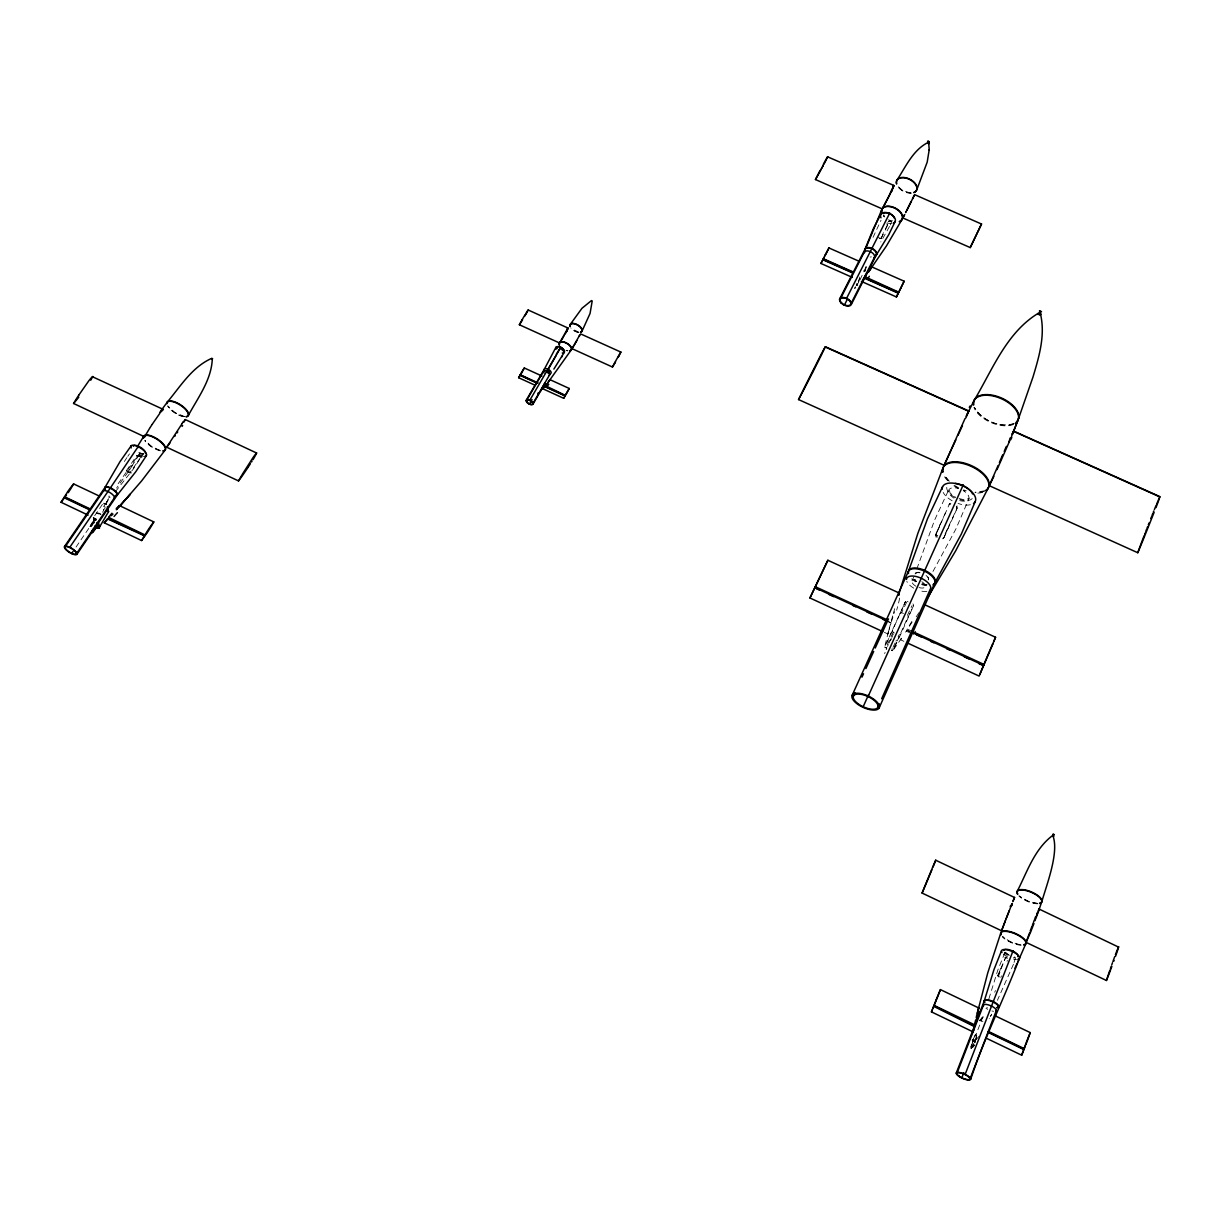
<?xml version="1.0" encoding="UTF-8"?>
<svg xmlns="http://www.w3.org/2000/svg" width="1221" height="1221" viewBox="0 0 1221 1221"><rect width="100%" height="100%" fill="white"/><g stroke="black" fill="none" stroke-linecap="round" stroke-linejoin="round"><path stroke-width="0.75" stroke-dasharray="5 3.75" d="M971.595 1048.488C971.962 1049.007 970.039 1048.183 971.809 1044.123L971.29 1045.802M940.521 523.504L935.698 535.363L949.556 503.708L951.251 503.144A17.277 2.091 24.3 0 0 952.288 503.632M1007.279 957.936A11.584 1.099 26 0 1 1005.768 957.203L997.832 975.381L999.694 977.441M887.453 225.58L883.775 233.104M974.343 1045.115L971.138 1048.549L971.168 1046.26M887.438 225.702L887.591 224.496M887.102 225.015L887.24 223.992A7.723 1.709 24.7 0 1 886.767 223.809M997.832 975.396L998.213 976.296M957.035 507.722L956.287 506.73L956.989 508.348L943.238 537.912M971.229 1047.862L971.26 1047.679A12.302 11.187 52.7 0 1 971.458 1046.779C971.733 1043.512 975.854 1035.912 974.205 1042.352M956.318 506.791L956.928 508.485L957.05 505.784M1007.34 958.271L1005.722 957.722L1004.883 959.202A157.952 18.651 -66.4 0 0 1002.227 965.994L998.396 976.663M140.094 456.593L138.263 456.272L128.434 471.199L131.425 473.336L126.725 471.275L128.724 472.069M884.386 632.341L887.85 633.943L893.299 613.43M888.323 631.959L884.645 646.977L886.69 648.855M885.515 645.085L905.433 601.663L892.444 630.479L893.131 632.28A14.606 6.578 24.5 0 0 894.367 632.982M974.984 1042.413C975.03 1040.002 971.916 1041.864 975.35 1041.91M888.262 632.478L891.132 622.771L886.354 620.558M988.888 998.809L997.755 970.283L1005.081 952.151M90.675 525.061L90.018 526.602L94.444 518.91L93.468 520.985M974.419 1042.337L975.167 1039.956M945.329 513.064L935.393 534.935L937.53 537.103M997.969 975.61L998.61 973.625M894.566 611.675L894.062 613.324M891.437 621.779L893.696 614.468M971.611 1044.749L971.046 1046.702L971.809 1044.123M1014.056 962.453L1015.735 957.218M858.256 281.853L859.828 277.075M858.226 283.18L860.439 276.526M860.072 279.762L866.284 266.3M864.834 271.337L866.208 265.735M864.773 271.657L866.528 266.392M920.024 572.695A7.204 3.404 24.3 0 0 915.185 573.809L916.299 570.528M916.834 568.91L934.569 520.161L949.068 489.072L950.167 493.177L955.616 497.283M975.93 1039.422L976.785 1036.934M975.426 1039.193L976.769 1035.362L973.641 1038.857L972.252 1042.765M972.298 1042.673L973.641 1038.857M935.469 534.706L936.125 536.446L936.782 535.256A16.712 1.77 24.4 0 0 937.835 535.744M893.726 648.824L908.042 616.636M936.11 533.531L936.782 535.256M994.749 992.276L995.405 990.521M1000.838 977.456L1001.449 975.854M884.645 653.571L885.103 652.38M1000.518 968.467L998.381 976.022M982.844 1016.895L976.327 1033.744L974.16 1036.171M1007.05 961.324L1007.401 960.423M1013.491 964.193L997.389 1000.35M890.674 640.445L891.254 639.01M886.187 649.664L886.828 648.092M891.895 637.438L892.612 635.729M126.45 470.573L132.189 462.255A146.444 50.519 -63.5 0 0 135.943 456.639C137.881 452.487 147.497 461.294 137.515 455.464M887.53 646.397L888.308 644.551M907.92 617.368L913.674 605.448L900.732 634.31L898.992 634.981L895.955 641.147M975.381 1040.964L974.602 1042.81M873.046 237.362L881.028 220.223M105.983 504.456L106.868 502.38M106.99 502.075L107.845 500.106L105.937 503.647M890.277 224.954L892.337 220.116M973.778 1043.36L972.099 1046.977A12.256 11.203 52.2 0 1 971.58 1047.847L971.519 1047.954M948.641 526.907L943.451 538.476L941.757 539.01L944.169 537.271L957.585 507.341M919.001 587.545A7.219 3.388 24.4 0 0 925.152 586.797L926.205 584.477M912.026 580.784L913.659 577.182M895.176 645.604L896.428 642.856M973.641 1045.008L972.679 1046.977M904.013 604.67L905.433 601.663M892.459 630.448L885.378 645.802M899.801 613.553L901.571 612.774L907.081 601.297L906.18 601.098M893.131 632.28L886.507 646.23A3.007 1.16 -18.3 0 1 885.637 646.062M889.025 643.024L893.39 633.867M907.34 615.415L912.056 605.585M892.978 647.328L895.207 642.689M900.732 634.325L893.329 649.389M887.545 224.695L887.163 225.458A132.112 9.371 -66.1 0 1 884.767 230.22L883.561 232.601M140.415 457.493L139.804 458.455A146.489 50.244 -63.5 0 1 136.05 464.072M106.227 503.067L109.524 496.55M883.21 234.218L881.089 238.416L883.165 233.379M882.92 234.783L880.89 238.416M889.483 226.48L880.784 241.987M949.556 503.708L948.961 504.838L950.61 504.212M857.096 283.852L856.226 285.424M857.218 284.371L856.623 285.455L857.722 283.47M136.538 455.738L138.66 456.105M932.966 571.474L955.86 529.059L969.199 498.183L965.216 499.984L956.974 498.061M990.582 1016.177L991.711 1014.163L990.49 1016.33M91.361 524.42L93.345 521.184M989.346 1018.314L989.254 1018.467M855.356 286.95L854.685 288.049M855.524 287.347L855.097 288.034M944.138 537.316L943.299 537.912M139.606 455.036L140.033 452.93L143.757 453.876M855.784 286.935L854.715 288.614M909.187 625.778L912.698 620.024M92.399 522.115L90.949 525.167A11.722 10.058 -12.8 0 0 90.583 525.961M906.531 630.112L910.027 631.501M903.876 641.33L900.457 639.758L903.219 635.729M93.864 520.375C94.139 518.574 96.81 519.047 95.238 520.497M132.28 465.552L128.632 471.474M912.133 622.084L909.447 626.251M124.374 461.477L126.908 457.57M906.455 630.86L907.035 629.96M906.211 631.226L905.6 632.142M906.241 631.165L911.064 633.317M136.676 457.356L140.079 452.96L137.897 451.724M136.172 458.119L116.667 485.805M136.05 464.072L129.899 472.603L131.166 473.183M94.673 515.705L103.052 503.434L103.846 506.684M76.053 547.023L95.269 518.864M105.403 503.998L109.783 497.573M901.541 638.201L892.826 650.762L891.254 651.22M901.403 638.415L901.464 638.308A37.958 3.526 -55.8 0 1 900.625 639.621M127.762 456.349L129.472 453.891M128.159 471.947L116.575 488.079M95.772 520.757L96.398 519.902M94.673 522.283L93.742 523.534M92.964 524.557L91.163 526.648M115.476 491.559L133.471 468.818L143.193 453.815M979.563 1020.588L980.387 1019.642M981.257 1018.65L982.111 1017.673M979.395 1020.832L982.997 1016.681M979.868 1020.39L983.699 1016.62A7.769 2.518 23.7 0 0 984.447 1017.032M973.61 1038.186L976.327 1034.324M975.823 1039.91L978.967 1036.415M970.832 1048.061L973.976 1044.596M972.786 1047.328L974.877 1045.023M90.812 526.159L90.873 526.098A11.737 10.027 -13 0 0 91.499 525.427L94.673 521.291L93.574 517.75M1005.783 957.249L1004.883 957.523L1006.226 957.737M1005.265 957.157L1005.326 958.119M1014.178 423.336C1000.075 428.434 982.844 420.711 975.106 408.333M984.584 490.827L974.938 492.277M1037.652 903.372L1028.54 901.388L1020.359 896.733M889.071 221.001L890.903 221.047M910.362 192.903L902.807 190.644L898.183 186.63M184.417 416.514L174.847 412.515L168.33 406.425M975.106 1041.94L974.022 1041.65M927.243 584.828L921.412 583.638M578.968 332.31L571.489 328.434M129.548 472.588L129.167 472.237M972.267 1040.078L973.641 1040.628M1019.81 944.703L1010.301 941.742L1002.639 936.553M972.801 1039.376L975.289 1040.49M103.8 503.189L103.953 503.25A7.234 2.473 32.2 0 0 106.746 504.578M901.571 612.774L901.632 612.789A10.317 4.686 24.5 0 1 903.509 613.446M566.071 350.244L567.231 350.58M159.692 450.29L151.709 446.535L144.948 440.338M912.85 603.937L913.629 604.548M972.206 1039.575L975.213 1041.04M886.797 647.664L884.676 647.054L886.721 648.214M126.526 470.436L128.434 471.199M130.388 472.252L131.227 472.588M891.361 650.32L892.826 650.762L891.422 649.831M877.792 237.53L881.058 238.446L879.379 238.248M856.242 284.646L857.554 285.409M907.188 629.044L911.98 631.257M885.927 620.711L890.689 622.908M906.791 630.326L910.164 631.806M140.064 456.654L141.926 457.509M98.611 512.957L100.885 514.026M97.359 512.942L100.931 514.606M96.184 512.927L98.458 514.01M93.162 517.536L96.535 519.139M999.617 976.953L998.625 976.449M103.953 503.25L105.525 509.508M973.534 1040.536L974.541 1041.147L972.282 1039.926M1009.309 955.265L1004.944 951.815M93.849 518.116L93.88 518.131A7.265 2.427 32.1 0 0 96.2 519.261M914.407 580.036L916.589 581.425A14.454 6.807 24.3 0 1 912.209 578.403M972.252 1040.658L973.137 1041.238L972.206 1040.597M949.312 481.272L944.398 475.122M883.439 215.384L884.782 216.911M857.722 284.89L857.737 284.92A1.999 1.129 26.6 0 0 856.257 283.867M997.908 976.022L998.747 976.998M93.635 517.231L94.582 521.749M871.397 256.868A3.19 1.847 26.6 0 1 870.085 256.975M891.376 223.565A8.028 4.762 26.6 0 1 887.102 222.817M883.714 215.674A4.884 2.9 26.6 0 1 884.279 215.186M891.361 221.459A6.288 3.739 26.6 0 1 888.308 221.093M888.232 221.352A4.884 2.9 26.6 0 0 891.33 221.215A11.264 6.716 26.5 0 1 888.232 219.887M863.827 270.375A4.594 2.625 26.6 0 1 864.514 270.787M884.202 216.804A11.264 6.716 26.5 0 1 883.683 216.239M891.391 220.97A11.279 6.716 26.5 0 1 888.598 219.734M884.523 216.728A11.279 6.716 26.5 0 1 883.653 215.751M911.263 193.223A11.05 6.731 26.5 0 1 897.542 186.279M911.156 192.933A11.035 6.716 26.5 0 1 897.817 186.203M993.619 1011.293A7.005 2.289 23.6 0 1 991.864 1010.957M987.697 1009.34A7.005 2.289 23.6 0 1 985.988 1008.332M987.499 1007.951A3.877 1.267 23.6 0 1 986.797 1007.371M1016.574 959.416A9.737 3.388 23.3 0 1 1013.369 958.989M1007.462 956.76A9.737 3.388 23.3 0 1 1003.235 953.937M1014.926 957.63A5.922 2.06 23.3 0 1 1013.43 957.661M1007.401 955.417A5.922 2.06 23.3 0 1 1004.959 952.365M1014.88 957.02A7.631 2.656 23.3 0 1 1014.422 956.959M1008.897 955.143A7.631 2.656 23.3 0 1 1004.883 952.38M980.371 1020.405A5.586 1.786 23.7 0 1 982.874 1021.534M1021.046 945.252A13.629 4.823 23.3 0 1 1002.594 937.118M1020.954 944.84A13.645 4.838 23.3 0 1 1002.746 936.705M1037.865 903.799A13.339 4.945 23 0 1 1018.787 895.878M1037.774 903.387A13.324 4.945 23 0 1 1019.321 895.832M110.073 497.71A6.532 2.244 32.2 0 1 108.471 496.916M109.814 496.413A3.617 1.236 32.2 0 1 108.974 496.031M143.727 456.349A9.081 3.297 32.5 0 1 136.676 453.388M143.391 453.281A5.525 2.015 32.5 0 1 137.363 452.548M143.498 454.12A7.128 2.595 32.5 0 1 137.836 451.785M103.754 509.355A35.562 13.095 -72.8 0 1 103.51 509.859M102.625 512.286A31.487 1.587 -65.1 0 1 104.472 508.44M160.226 450.824A12.714 4.701 32.5 0 1 144.948 441.025M160.226 450.442A12.729 4.701 32.5 0 1 145.024 440.491M183.196 416.712A12.469 4.792 32.7 0 1 167.567 405.952M184.753 416.575A12.439 4.792 32.7 0 1 168.01 405.983M926.052 575.457A7.204 3.404 24.3 0 1 928.128 580.067M926.846 591.391A13.049 6.12 24.4 0 1 919.245 590.537M913.735 588.14A13.049 6.12 24.4 0 1 906.821 581.394M921.809 581.684A7.219 3.388 24.4 0 1 925.152 586.797M915.979 586.248A7.219 3.388 24.4 0 1 911.873 581.639A7.219 3.388 24.4 0 1 915.582 579.517M927.884 576.968A7.234 3.404 24.3 0 1 928.143 579.96M915.231 573.641A7.234 3.404 24.3 0 1 920.359 572.496M970.42 504.746A17.933 9.081 24 0 1 958.058 503.449M952.151 500.778A17.933 9.081 24 0 1 943.161 492.414M959.721 500.625A10.913 5.525 24 0 0 968.818 498.656A10.913 5.525 24 0 0 963.171 490.521A24.756 12.698 23.9 0 0 967.704 491.91M953.967 498.153A10.913 5.525 24 0 1 948.809 489.957A10.913 5.525 24 0 1 958.531 488.492M972.221 498.504A14.057 7.128 24 0 1 959.874 499.557M955.051 497.512A14.057 7.128 24 0 1 946.824 486.828M915.124 573.946A7.204 3.388 24.3 0 1 920.619 572.97M936.431 537.24A12.286 6.578 21.1 0 1 935.683 536.858M908.134 601.892A14.484 6.7 24.4 0 1 907.081 601.297M891.986 648.61A4.502 1.984 24.6 0 1 892.23 648.885A3.022 1.129 67.9 0 0 892.917 649.419M894.688 608.699A72.085 1.374 -75 0 1 892.994 614.743M916.177 616.864A72.161 2.183 -56.2 0 1 919.092 612.377M899.648 598.137A61.95 17.033 -66.2 0 1 896.672 610.134M913.567 634.661A62.057 7.494 -59.6 0 1 915.719 631.196M887.85 634.233A38.019 2.686 -75.2 0 1 888.262 632.829M982.707 492.292A24.756 12.698 23.9 0 1 976.617 493.147M958.241 488.308A24.756 12.698 23.9 0 1 953.326 485.409M947.694 480.738A24.756 12.698 23.9 0 1 943.345 474.511M984.523 491.071A24.786 12.714 23.9 0 1 975.32 492.445M966.33 490.796A24.786 12.714 23.9 0 1 963.613 489.88M958.531 487.652A24.786 12.714 23.9 0 1 954.578 485.393M948.748 480.845A24.786 12.714 23.9 0 1 943.97 474.603M1013.491 424.404A24.054 13.004 23.6 0 1 990.918 422.527A24.054 13.004 23.6 0 1 973.931 407.326M1013.384 423.901A24.008 12.988 23.6 0 1 991.498 421.993A24.008 12.988 23.6 0 1 974.541 407.448M926.434 585.714A14.408 6.792 24.3 0 1 921.412 584.523M915.643 581.837A14.408 6.792 24.3 0 1 911.217 578.464M926.571 584.981A14.454 6.807 24.3 0 1 921.886 583.867M567.734 350.885A6.899 3.373 30.2 0 1 566.269 350.534M567.841 350.717A6.914 3.388 30.2 0 1 566.223 350.32M578.495 332.478A6.792 3.388 30.2 0 1 570.97 328.144M578.464 332.28A6.777 3.373 30.2 0 1 571.26 328.205"/><path stroke-width="1.5" d="M592.2 300.976L590.064 313.446L581.99 331.227M1041.895 901.342C1047.13 883.439 1059.492 851.342 1052.67 835.149M927.548 141.499L928.387 141.239M929.334 143.315L928.754 141.346L929.135 143.513M1012.972 951.052L993.268 1001.586M929.227 149.634L927.197 162.134L916.834 189.621M211.584 358.287L212.546 358.623A2.167 1.816 -5.2 0 0 212.271 359.447C211.248 380.113 198.016 397.634 188.431 415.277M928.479 142.247L928.845 142.659A1.923 1.511 17.9 0 0 928.708 143.391L929.273 150.214M889.727 213.187L889.361 214.224M974.205 1026.449L933.622 1006.302L932.218 1009.889A34.142 3.114 -66.5 0 0 931.455 1011.888L973.106 1031.882L974.114 1026.876M978.204 1011.019L978.738 1007.951L940.414 989.605A43.635 3.984 -66.4 0 0 935.927 1000.381M1040.78 313.37A4.106 3.342 23.2 0 0 1040.551 314.82C1040.872 312.271 1038.232 311.828 1038.247 314.621M974.465 1025.304L974.74 1024.022M975.075 1022.496L975.594 1020.268M898.717 595.299L899.251 593.04L827.869 560.271L824.938 566.3A62.592 1.923 -65.4 0 0 819.886 576.846L814.682 588.064L819.123 578.83A66.422 2.137 -65.5 0 0 824.801 566.865L827.869 560.271M976.571 1016.04L977.075 1013.995M107.341 506.913L108.516 511.767L108.242 510.79A5.205 1.755 32.1 0 0 106.868 510.042M977.197 1013.461L987.743 972.923L1000.823 932.875M1039.086 908.912L1037.972 912.621M977.38 1012.774L978.738 1007.951M973.106 1031.882L973.748 1029.379M973.915 1028.738L974.48 1026.586M974.587 1026.159L933.821 1005.799L935.973 1000.335M976.479 1019.123L974.907 1024.953L934.141 1005.402L936.019 1000.854M97.131 522.832L97.878 525.763L92.262 532.814L91.758 531.776M898.717 594.474L917.841 533.394L943.085 467.719M984.34 1000.686L994.016 969.474L1001.479 950.869M1053.601 836.522L1053.586 836.599A2.32 2.06 40.5 0 1 1053.692 835.698L1053.296 835.256M898.549 595.192L899.251 593.04M908.699 570.573L927.533 518.635L942.581 486.721M1012.835 901.632L1014.544 897.481L935.698 860.225L934.538 862.85A19.689 1.313 -66 0 0 932.707 867.093L925.549 884.431A67.231 4.563 -66 0 0 922.099 893.07L1001.571 930.768L1006.18 918.436M1019.52 958.073C1004.044 998.747 984.447 1037.758 970.726 1079.211M1038.186 912.194L1041.757 901.754M1109.874 970.191L1109.416 971.519A67.918 10.76 -66.7 0 0 1106.455 980.494L1026.113 942.398L1026.632 940.933M1110.438 968.574L1111.232 966.299M1116.589 953.372L1116.788 952.823A28.144 4.289 -66.7 0 0 1118.604 947.114L1038.979 909.004L1038.354 910.408M1116.421 953.876L1115.551 956.318M1037.407 914.3L1035.713 918.925M1026.846 940.353L1027.578 938.262M1111.766 964.788L1112.468 962.82M998.076 465.522L989.269 485.683L1137.774 552.731L1140.017 546.535A115.156 10.928 -65.1 0 1 1143.07 538.43L1144.153 535.607M1027.96 937.194L1029.501 933.012M1112.896 961.614L1113.827 959.019M1023.9 1049.022L1025.93 1043.451M1114.178 958.073L1114.666 956.73M1018.512 418.711L1032.997 376.999C1039.025 356.853 1045.405 335.622 1040.597 314.484L1040.597 314.484M1001.571 930.768L1005.494 920.481M1114.071 960.439L1113.766 961.248M138.553 447.512L138.538 446.047L110.47 487.774M1030.188 931.135L1032.035 926.098M865.506 248.962L881.944 209.249M1111.888 966.376L1110.484 970.146M1115.383 954.761L1115.811 953.616A19.872 3.083 -66.7 0 1 1117.536 949.282L1118.68 946.626M1032.523 924.801L1033.21 922.984M907.295 642.918L979.12 676.068L979.471 675.198A76.831 3.999 -65.6 0 1 980.524 672.664L985.82 659.935M1033.561 922.053L1034.34 920.008M1035.393 919.764L1035.057 920.665M935.759 860.133L935.545 860.683A27.885 1.816 -66 0 1 933.393 866.147L933.058 866.956M983.714 665.338L988.445 654.41A63.126 3.098 -65.6 0 0 993.024 643.513M1144.657 534.294L1145.145 533.012M1155.966 507.631L1156.653 505.86A44.567 3.968 -65.3 0 0 1158.363 501.251L1159.935 496.642L1013.583 431.059L1011.492 436.553M970.023 1078.921L996.351 1010.469M1033.989 923.442L1033.225 925.426M864.941 249.328L873.641 228.022L881.028 214.011M975.258 501.51L961.354 534.02L934.981 582.6M1146.565 529.334L1145.863 531.166M984.202 1001.113L956.211 1073.167M961.766 1077.99L963.842 1072.649M965.155 1074.358L993.1 1002.014M1034.813 918.757L1035.759 916.345M1147.542 526.846L1147.053 528.098M956.898 1073.457L983.393 1005.204M1032.89 926.296L1030.692 931.837M1148.289 524.908L1149.068 522.939M1025.976 1044.337L1026.54 1042.856A42.567 5.54 -66.9 0 0 1030.219 1032.615M1018.268 419.368L1012.468 434.142L1017.841 420.467M1154.089 512.454L1144.108 537.469A101.801 8.944 -65.4 0 1 1140.46 546.352L1137.774 552.731M1006.15 918.772L1008.18 913.659M1025.487 1045.588L1024.297 1048.641L988.43 1031.44M1023.122 1051.602L1024.083 1049.175L988.155 1031.867M1151.418 516.956L1150.777 518.589M1006.47 917.688L1007.951 913.949M1007.981 913.873L1009.279 910.576M1011.064 906.379L1012.178 903.54M1022.847 1052.319L1022.557 1053.021A33.501 4.365 -67 0 1 1021.687 1055.203L986.522 1038.323M966.147 416.224L968.818 411.004L825.304 346.688L822.985 350.885A43.819 3.083 -65.7 0 0 820.741 355.143L805.677 384.997A100.091 6.96 -65.6 0 0 801.51 393.467L798.549 399.572L944.138 465.308L965.033 418.544M1151.983 515.537L1152.807 513.446M1008.317 913.293L1011.721 904.44L1011.37 905.31M1013.201 900.671L1014.59 897.359M1153.799 510.989L1153.296 512.255M1154.364 509.584L1154.791 508.531A34.051 3.114 -65.2 0 1 1156.15 505.235M1030.57 932.157L1026.113 942.398M925.197 604.96L995.573 637.27L993.65 641.971M936.37 999.984L936.492 999.694A42.353 3.739 -66.5 0 0 940.414 989.62M933.928 1005.921L932.798 1008.683M931.882 869.81L926.205 883.439A64.209 4.136 -66 0 1 922.084 893.07M985.988 659.554L987.362 656.272A67.033 3.465 -65.6 0 1 992.627 644.001M819.093 172.375A54.289 5.556 -66.2 0 0 815.46 179.548L882.249 208.898L891.147 191.926M108.547 511.706L100.61 525.213A13.492 4.319 -62.5 0 0 99.634 527.106L98.367 522.329M965.826 417.994L968.726 411.279L825.213 346.962L822.588 352.533M1009.645 440.979L997.603 468.315M999.389 462.454L1000.548 459.752M1156.867 503.556L1157.691 501.633M1000.61 459.63L1001.617 457.295M979.791 674.526L980.036 673.961A86.264 4.197 -65.7 0 0 980.799 672.191L983.714 665.43L911.461 632.127M1001.831 456.807L1002.7 454.823M1004.211 451.373L1005.356 448.748M993.482 642.017L995.573 637.27M992.627 643.986L993.039 643.024M1158.164 500.564L1159.782 496.886L1013.415 431.303L1012.148 434.035M1039.575 313.461L1040.139 312.408M1017.978 961.629L1025.808 943.772M944.138 465.308L949.099 454.426M1005.524 448.351L1006.394 446.382M1036.919 913.567L1037.285 912.759M892.887 188.278L892.383 189.392M893.009 188.003L894.062 185.546L827.548 156.807A23.596 2.427 -66.3 0 0 825.549 160.241L823.213 164.56M895.298 221.23L888.751 234.676L876.266 255.097M877.807 707.386A13.462 5.647 24.8 0 0 861.69 694.444A13.462 5.647 24.8 0 0 857.356 703.189A13.462 5.647 24.8 0 0 877.807 707.386L879.349 703.922M881.654 698.748L930.753 588.14M879.105 707.982A14.896 6.242 24.8 0 0 861.278 693.665A14.896 6.242 24.8 0 0 856.47 703.342A14.896 6.242 24.8 0 0 879.105 707.982L934.63 583.302M868.513 694.841L863.171 706.761M908.195 573.595A14.408 6.792 24.3 0 1 924.465 571.138L868.055 696.581M924.785 570.39L963.262 484.829L962.759 485.882M914.621 194.643L981.516 224.038L978.998 229.441M852.105 695.405L908.409 571.306M853.403 696.016L854.959 692.582M861.98 677.167L863.537 673.733M865.887 668.589L873.687 651.449M875.243 648.015L888.506 618.879M962.438 425.641L957.981 435.302M997.359 468.849L997.008 469.627M521.84 320.223A33.349 6.532 -65.6 0 0 519.352 324.74L559.6 343.009L566.727 330.174M814.651 588.11L811.507 594.703A76.129 2.473 -65.5 0 1 810.332 597.145L809.935 597.969L882.661 631.547M951.022 450.213L949.45 453.678M951.602 448.977L955.845 439.911M1014.91 968.222L1017.215 963.277M567.872 328.922L568.208 328.128L528.144 309.981A14.911 2.93 -65.7 0 0 526.434 312.439L524.832 316.071M567.612 329.456L567.261 330.219M809.935 597.969L810.897 595.924A85.531 2.61 -65.4 0 1 811.706 594.184L814.911 587.423M1017.276 891.223C1027.136 871.947 1034.294 849.557 1052.105 835.897M827.701 156.639L826.709 158.745A16.667 1.74 -66.3 0 1 825.228 161.737M544.337 369.215L555.876 347.375M914.407 195.085L911.171 201.633M978.097 231.318L978.784 229.869M993.894 476.297L989.269 485.683M977.487 232.585L977.945 231.654M1009.599 439.331L1010.378 437.729M822.16 353.434L821.764 354.273A33.455 2.411 -65.7 0 1 820.405 357.066M977.288 233.028L973.061 241.804M914.285 195.329L913.751 196.413M580.57 333.882L620.879 352.091A11.874 1.816 -65.7 0 1 619.108 355.616L618.971 355.845M891.727 190.781L891.361 191.529M900.747 288.003L898.732 292.17L864.697 276.633M871.947 248.351L889.697 213.126M819.84 358.196L819.123 359.661M911.248 201.404L906.135 211.676M913.247 197.436L913.522 196.871M909.645 204.609L906.852 210.271M909.782 204.411L911.064 201.847M913.11 197.71L912.56 198.764M900.136 289.545L900.335 289.148A36.447 1.893 -65.8 0 0 904.151 281.212L871.916 266.956L871.092 267.933M184.112 421.917L185.287 419.566L256.639 453.037L255.418 455.448A18.529 5.205 -64 0 1 253.296 459.203L252.976 459.707M817.887 362.103L818.681 360.531M897.42 294.978L898.107 293.605M899.755 290.308L898.473 292.887L864.3 277.732L865.842 275.671M817.521 362.866L816.727 364.423M897.191 295.421L897.084 295.65A28.48 1.48 -65.8 0 1 896.412 296.962L861.416 281.425M988.201 488.095L955.768 550.671L927.548 597.817M816.315 365.262L815.597 366.666M850.793 304.121L874.236 257.723M851.358 304.38L876.434 254.762M981.562 223.886L973.671 240.278A54.716 1.664 -65.7 0 0 970.237 247.588L902.838 217.964L903.616 216.529M92.765 376.434L91.529 378.815A18.361 6.609 -63.4 0 1 90.751 380.204M846.596 298.29L871.794 248.657M844.337 305.204L847.13 299.694M814.209 369.398L815.063 367.704M825.381 254.609L823.305 258.715L853.158 271.962M839.575 299.13L865.109 249.023M840.14 299.389L864.331 251.938M811.736 374.267L812.667 372.42M812.988 371.81L813.903 369.994M967.291 413.888L973.946 400.824M810.515 376.663L811.416 374.878M810.21 377.243L807.844 381.852M905.646 212.622L906.272 211.401M805.539 386.34L806.577 384.325M806.898 383.684L807.539 382.463M144.872 436.569L145.94 434.569M544.978 382.784L541.224 389.911A7.311 1.297 -65.4 0 0 540.674 391.01M889.132 195.864L892.2 188.66M902.838 217.964L904.624 214.606M888.598 196.917L888.171 197.726M885.088 203.586L883.638 206.303M885.194 203.388L887.072 199.817M904.563 214.728L904.013 215.751M819.093 172.39L823.259 165.446M824.786 162.576L823.885 164.286M1012.362 951.785L1012.926 950.915M887.911 198.214L887.346 199.298M928.342 142.491L928.799 142.796M882.249 208.898L883.531 206.502M579.853 335.287L579.365 336.187M822.71 260.149L821.641 262.164A28.358 2.503 -66 0 1 820.939 263.461L852.304 277.381M824.114 257.524L823.091 259.447L852.853 272.649M822.618 166.651L823.137 165.674M822.343 167.17L821.626 168.498M798.549 399.572L801.602 393.879A113.065 8.471 -65.8 0 0 805.173 387.057M544.673 386.614L565.109 395.955L564.224 397.313A16.896 2.808 -65.4 0 0 563.69 398.305L542.811 388.766L544.291 387.072M974.266 400.198C992.49 369.704 1006.394 332.753 1038.094 313.385L1038.033 313.431M553.876 369.093L564.377 352.197M821.061 169.551L819.978 171.535M92.201 530.906L93.208 529.151M566.666 331.379L565.109 334.081M561.828 356.914L562.27 356.089M545.146 385.577L565.292 395.345L566.697 392.75M819.84 171.779L818.635 173.962A56.792 6.013 -66.4 0 1 815.46 179.533M618.91 355.967L618.085 357.448M146.184 434.111L149.542 428.464M519.963 375.274L519.154 376.724A16.85 3.159 -65.4 0 0 518.62 377.716L534.645 385.042M547.939 369.169L557.402 353.174M547.817 370.146L556.12 355.403M105.174 487.118L120.085 461.507L131.151 445.818M575.61 342.307L579.303 335.882M575.305 342.842L574.755 343.818M573.901 345.665L572.878 347.115M573.107 346.703L574.633 344.032M572.786 347.268L571.993 348.641L612.454 367.017A34.371 5.327 -65.7 0 0 614.728 363.324M892.749 187.683L894.016 185.623M902.044 219.398L886.431 245.955L868.253 272.375M521.84 320.223L524.954 314.911M556.288 354.319L560.714 347.161A3.831 1.877 30.2 0 0 557.188 348.565M532.997 404.151L541.819 388.827M576.861 340.613L576.007 342.078M544.23 369.414L526.205 400.305M532.677 403.968L549.664 374.71M575.625 342.75L574.496 344.658M614.957 362.927L615.552 361.874M525.854 314.346L526.327 313.522A11.813 2.35 -65.7 0 0 528.128 310.058M526.541 400.488L543.604 371.23M529.807 400.29L547.832 369.353M557.57 352.869L560.698 347.252A3.831 1.877 30.2 0 1 563.476 351.465M546.871 371.764L547.771 370.238M529.395 404.151L532.051 399.603M566.193 394.124L566.62 393.391A21.886 3.678 -65.5 0 0 569.261 388.476L550.015 379.685L548.565 381.211M564.392 335.302L563.873 336.157M565.674 395.009L565.231 395.741L544.673 386.218M1040.521 314.881L1039.712 315.201M564.529 396.917L564.194 397.481A17.125 2.885 -65.4 0 1 563.69 398.305M521.138 373.657L521.626 372.848M896.901 180.235C905.723 166.88 912.698 150.427 927.609 142.689M561.874 339.438L563.171 337.317M561.797 339.575L560.302 341.941M144.689 535.409L142.689 538.675A31.12 9.325 -62.7 0 0 141.575 540.537L104.228 522.802A19.307 4.197 -53.2 0 1 104.731 522.222L107.417 518.833M520.207 375.168L520.772 374.252M146.322 455.769L135.76 471.749L117.308 494.993M519.49 376.327L519.154 376.892A17.079 3.251 -65.4 0 1 518.62 377.716M137.958 445.665L143.803 436.233M522.527 319.856L521.749 321.108A34.203 6.868 -65.8 0 1 519.352 324.74M871.916 266.956L868.787 271.627M246.505 469.658L243.651 473.87A63.202 18.101 -64 0 1 238.538 480.921L166.667 447.191L182.173 423.565M252.045 461.202L251.526 462.011M149.878 427.93L151.984 424.664M94.841 526.526L95.36 525.717M571.306 349.847L547.603 383.058M250.442 463.69L248.397 466.819M560.149 342.185L559.6 343.009M67.582 491.941L64.499 496.764L89.499 508.623M152.198 424.343L159.951 413.156M247.97 467.46L246.917 469.047M865.368 275.61L866.971 273.229M78.739 395.222L88.736 380.921A26.023 9.219 -63.3 0 1 92.353 376.694L163.4 409.462L160.897 411.981M177.732 431.898L177.06 432.906M549.618 380.28L547.756 382.845M864.209 277.365L898.534 292.552L897.191 295.345A27.839 1.419 -65.8 0 0 896.412 296.962M76.267 554.013A6.639 2.106 31.9 0 0 69.078 547.237A6.639 2.106 31.9 0 0 66.728 550.076A6.639 2.106 31.9 0 0 76.267 554.013L114.515 497.71M76.862 554.395A7.341 2.335 31.9 0 0 68.91 546.886A7.341 2.335 31.9 0 0 66.3 550.03A7.341 2.335 31.9 0 0 76.862 554.395L117.048 495.329M567.139 329.548L568.162 328.174M69.795 547.283L110.241 488.141M71.581 553.586L73.077 551.404M64.515 546.489L104.96 487.469M175.275 435.515L174.634 436.446M570.375 324.252L581.974 308.287L591.513 300.549M65.11 546.871L103.236 491.361A6.532 2.244 32.2 0 1 110.409 492.857A6.532 2.244 32.2 0 1 113.889 498.397M147.146 532.692L148.229 531.12A40.705 12.561 -62.9 0 0 153.8 521.886M108.562 517.399L144.963 534.951L147.97 530.082A39.576 11.813 -62.8 0 1 153.815 521.916L119.429 505.601L116.331 509.737M146.886 533.058L145.101 535.607L107.692 518.482M96.428 525.885C97.756 524.343 93.345 528.846 92.552 531.44A11.432 9.829 -12.9 0 0 92.201 532.188M97.085 526.388L95.589 528.464M545.375 385.256L546.535 383.669M66.529 494.932L64.682 497.435M543.055 388.431L544.032 387.118M161.126 410.485L167.231 402.228M95.436 528.678L93.147 531.623A11.447 9.783 -13.2 0 1 92.491 532.325L92.43 532.402M165.033 450.198L141.59 480.952L120.024 505.891M169.948 443.04L169.414 443.757M183.074 422.344L185.21 419.658M863.323 279.029L862.667 279.868M169.231 443.986L166.667 447.191M167.46 401.907C180.494 386.324 191.85 367.445 210.989 358.684M108.867 517.002L111.889 513.217M145.986 435.302L145.07 436.431M537.851 393.483L538.079 393.208A33.41 28.694 5.5 0 0 538.507 392.613M546.55 384.356L545.466 385.683M869.901 269.322L870.985 268.055M256.624 452.915L256.257 453.327A26.252 7.234 -63.9 0 0 252.93 457.722L243.483 472.466A60.485 16.468 -63.7 0 0 238.538 480.921M116.972 509.157L130.281 494.2L118.941 506.883M111.752 515.003L110.989 515.811M109.493 517.414L108.654 518.299M107.936 519.032L144.811 536.019L142.75 538.934A31.838 9.799 -62.8 0 1 141.575 540.552M107.601 519.383L104.228 522.802M116.239 508.531L119.429 505.601M1053.601 835.759L1052.594 835.301M212.439 358.821L211.63 358.669L212.256 359.417M928.891 143.696L928.601 143.635M1053.174 834.096L1054.028 834.462M1053.815 834.737L1053.051 834.37M95.849 526.968L99.496 528.128L97.863 527.258M98.962 527.335L97.39 522.496M96.032 526.587L97.756 527.213M825.411 254.517A35.272 3.053 -65.9 0 1 828.967 247.955L859.37 261.386M853.006 272.359L823.122 259.096L821.733 261.859A27.732 2.411 -65.9 0 0 820.939 263.461M822.908 259.783L852.731 273M864.071 278.037L898.305 293.223M538.079 382.921L520.253 374.771L521.672 372.191A21.474 4.029 -65.4 0 1 524.313 367.979L541.91 375.992M520.115 375L536.721 382.722M520.07 375.381L536.63 382.936M96.932 527.014L98.046 527.533M815.246 586.675L886.66 619.581M911.98 631.257L984.111 664.499M814.819 587.591L886.354 620.558M816.345 588.644L819.489 590.094M828.952 594.459L833.699 596.642M852.655 605.387L855.814 606.837M866.895 611.95L871.657 614.132M882.752 619.245L885.927 620.711M916.345 634.737L921.122 636.935M930.677 641.346L933.867 642.811M946.641 648.702L949.831 650.167M964.224 656.806L969.016 659.019M978.632 663.446L983.439 665.659M78.724 395.207A59.966 20.971 -63.1 0 0 73.581 403.479L144.719 436.874M97.833 527.594L98.794 528.266L95.833 527.243M67.567 491.865A39.408 13.263 -62.4 0 1 73.626 483.913L99.283 496.047M89.621 509.264L64.225 497.206L62.179 500.427A30.998 10.47 -62.3 0 0 61.05 502.274L88.095 515.125M89.362 509.691L64.392 497.832L62.271 500.702A31.7 10.989 -62.4 0 1 61.05 502.289M995.054 1015.765L1030.234 1032.6A43.864 5.907 -66.9 0 0 1026.22 1042.627M987.911 1032.34L1023.717 1049.526L1022.404 1053.174A34.31 4.609 -66.9 0 0 1021.687 1055.219M97.207 526.19L98.642 527.151M928.158 143.513L927.746 141.315M863.919 253.113A5.754 3.327 26.6 0 1 870.894 251.908A5.754 3.327 26.6 0 1 873.717 258.196M880.997 217.796A8.028 4.762 26.6 0 1 884.309 212.454A8.028 4.762 26.6 0 1 893.94 216.697A8.028 4.762 26.6 0 1 893.253 223.184M865.094 251.358A6.38 3.694 26.6 0 1 868.131 247.527A6.38 3.694 26.6 0 1 875.64 251.114A6.38 3.694 26.6 0 1 874.877 256.028M883.226 213.706A6.288 3.739 26.6 0 1 889.193 213.385A6.288 3.739 26.6 0 1 894.138 217.949M900.777 287.927A35.409 1.801 -65.8 0 1 904.135 281.242M828.967 247.924A36.294 3.22 -66 0 1 825.014 255.861M973.061 241.819A57.25 1.801 -65.8 0 1 970.237 247.588M892.414 189.942A15.201 3.098 -71.2 0 1 891.742 191.315M892.902 186.264A19.536 2.503 -68.3 0 1 893.451 185.409M867.429 279.121A28.251 6.044 -61 0 1 869.337 276.282M881.608 212.286A11.264 6.716 26.5 0 1 895.451 208.516A11.264 6.716 26.5 0 1 899.205 221.657M881.745 211.996A11.279 6.716 26.5 0 1 894.962 207.906A11.279 6.716 26.5 0 1 900.274 220.986M896.428 183.73A11.05 6.731 26.5 0 1 909.813 179.548A11.05 6.731 26.5 0 1 913.842 192.674M896.687 183.837A11.035 6.716 26.5 0 1 909.706 179.151A11.035 6.716 26.5 0 1 913.98 192.384M865.078 251.892A6.364 3.694 26.6 0 1 867.765 247.832A6.364 3.694 26.6 0 1 875.365 251.267A6.364 3.694 26.6 0 1 874.801 256.273M983.546 1005.951A7.005 2.289 23.6 0 1 990.597 1005.661A7.005 2.289 23.6 0 1 995.741 1011.141M1001.953 952.472A9.737 3.388 23.3 0 1 1011.888 951.357A9.737 3.388 23.3 0 1 1017.795 959.324M984.737 1001.907A7.769 2.549 23.6 0 1 992.826 1001.373A7.769 2.549 23.6 0 1 997.008 1007.462M1003.906 950.518A7.631 2.656 23.3 0 1 1012.209 950.808A7.631 2.656 23.3 0 1 1017.703 956.592M932.356 1009.736A33.333 2.946 -66.5 0 1 931.455 1011.888M1110.316 970.619A64.835 9.722 -66.8 0 1 1106.455 980.494M1012.377 903.632A17.994 0.9 -69.2 0 1 1011.354 906.18M1037.087 914.788A17.979 3.907 -64.1 0 1 1037.667 913.476M1010.576 905.677A23.107 0.855 -67.7 0 1 1010.21 906.577M1037.591 913.125A23.123 3.388 -66.2 0 1 1037.072 914.605M976.22 1017.688A38.721 2.366 -75.8 0 1 976.632 1015.933M978.891 1011.812A33.974 12.531 -70 0 1 977.411 1018.879M1000.869 934.63A13.629 4.823 23.3 0 1 1015.918 934.172A13.629 4.823 23.3 0 1 1023.87 945.054M1001.205 934.676A13.645 4.838 23.3 0 1 1015.765 933.607A13.645 4.838 23.3 0 1 1023.87 944.688M1017.581 894.337A13.339 4.945 23 0 1 1031.058 892.215A13.339 4.945 23 0 1 1039.682 903.54M1017.749 893.94A13.324 4.945 23 0 1 1031.363 891.895A13.324 4.945 23 0 1 1039.651 903.174M984.721 1002.533A7.753 2.549 23.6 0 1 987.575 1000.228A7.753 2.549 23.6 0 1 996.748 1004.257A7.753 2.549 23.6 0 1 996.901 1007.874M131.212 447.954A9.081 3.297 32.5 0 1 140.232 447.817A9.081 3.297 32.5 0 1 144.872 456.395M105.433 489.056A7.234 2.503 32.2 0 1 108.242 486.935A7.234 2.503 32.2 0 1 116.377 492.109A7.234 2.503 32.2 0 1 115.415 495.421M133.303 446.291A7.128 2.595 32.5 0 1 140.446 447.298A7.128 2.595 32.5 0 1 145.436 453.601M73.611 483.882A40.522 14.087 -62.5 0 1 68.254 492.628M78.816 397.084A62.637 23.031 -63.4 0 1 73.565 403.479M182.646 425.549A16.789 3.648 -61.3 0 1 182.127 426.343M159.859 412.286A21.535 8.257 -65.1 0 1 160.867 411.08M182.188 423.229A21.581 6.044 -63.4 0 1 183.104 422.008M112.973 514.056A35.943 10.302 -53.2 0 1 112.363 514.728M114.072 516.498A31.685 13.568 -55 0 1 117.43 512.667M143.468 438.08A12.714 4.701 32.5 0 1 157.57 439.636A12.714 4.701 32.5 0 1 162.958 451.068M143.681 437.744A12.729 4.701 32.5 0 1 157.799 439.301A12.729 4.701 32.5 0 1 163.202 450.747M166.804 403.571A12.469 4.792 32.7 0 1 180.998 405.586A12.469 4.792 32.7 0 1 186.264 416.865M167.063 403.51A12.439 4.792 32.7 0 1 181.242 405.28A12.439 4.792 32.7 0 1 186.126 416.575M104.975 488.949A7.219 2.488 32.2 0 1 108.379 487.393A7.219 2.488 32.2 0 1 116.132 492.475A7.219 2.488 32.2 0 1 115.4 495.772M906.455 579.456A13.049 6.12 24.4 0 1 918.497 577.167A13.049 6.12 24.4 0 1 930.753 587.56M942.169 489.27A17.933 9.081 24 0 1 962.835 485.866A17.933 9.081 24 0 1 973.519 503.464M908.577 573.26A14.454 6.807 24.3 0 1 924.328 570.192A14.454 6.807 24.3 0 1 933.47 584.157M955.356 483.379A14.057 7.128 24 0 1 972.588 493.956M1010.683 439.804A33.013 3.709 -62.1 0 1 1011.827 437.454M969.291 407.341A41.728 2.595 -67.5 0 1 970.13 405.967M1009.782 439.667A41.835 2.091 -64.9 0 1 1008.821 441.91M942.597 471.962A24.756 12.698 23.9 0 1 970.313 465.964A24.756 12.698 23.9 0 1 986.064 490.628M943.009 471.993A24.786 12.714 23.9 0 1 970.619 465.277A24.786 12.714 23.9 0 1 985.82 490.369M973.335 404.792A24.054 13.004 23.6 0 1 1001.235 398.656A24.054 13.004 23.6 0 1 1015.399 423.29M973.763 404.853A24.008 12.988 23.6 0 1 1000.182 397.466A24.008 12.988 23.6 0 1 1016.437 421.978M924.465 571.138A14.408 6.792 24.3 0 1 932.966 584.951M547.619 370.131A1.938 0.931 30.2 0 1 549.374 371.672M544.032 372.924A3.495 1.664 30.2 0 1 544.703 370.696A3.495 1.664 30.2 0 1 548.977 372.695A3.495 1.664 30.2 0 1 548.885 375.198M546.901 372.069A1.938 0.916 30.2 0 1 548.229 373.214M559.844 348.183A2.976 1.45 30.2 0 1 562.576 350.351M556.089 349.175A4.899 2.381 30.2 0 1 558.256 346.611A4.899 2.381 30.2 0 1 564.041 350.183A4.899 2.381 30.2 0 1 562.255 352.976M544.474 370.574A3.877 1.847 30.2 0 1 546.108 368.635A3.877 1.847 30.2 0 1 550.64 371.245A3.877 1.847 30.2 0 1 549.816 373.657M566.697 392.704A21.535 3.571 -65.4 0 1 569.261 388.492M524.313 367.964A21.825 4.151 -65.5 0 1 521.626 372.893M612.454 367.033A33.501 5.067 -65.6 0 1 614.865 362.454L619.291 354.563A14.988 2.274 -65.6 0 1 620.894 352.014M567.2 330.693A9.219 2.93 -70 0 1 566.742 331.563M566.834 329.38A11.92 2.839 -67.6 0 1 567.277 328.754M579.395 335.516A11.92 1.679 -65.2 0 1 579.807 334.859M547.557 383.333A19.261 3.175 -56.1 0 1 546.428 384.752M547.313 386.233A17.17 5.357 -59.5 0 1 548.778 384.31M559.31 344.933A6.899 3.373 30.2 0 1 562.759 341.956A6.899 3.373 30.2 0 1 570.451 346.443A6.899 3.373 30.2 0 1 569.581 350.9M559.493 344.963A6.914 3.388 30.2 0 1 562.713 341.758A6.914 3.388 30.2 0 1 570.558 346.26A6.914 3.388 30.2 0 1 569.581 350.748M570.07 326.587A6.792 3.388 30.2 0 1 577.396 324.939A6.792 3.388 30.2 0 1 580.616 332.371M570.268 326.618A6.777 3.373 30.2 0 1 577.426 324.74A6.777 3.373 30.2 0 1 580.616 332.219M1039.498 311.019L1041.513 311.721L1039.498 310.973M841.147 303.052A6.456 3.602 26.7 0 0 851.235 304.67A6.456 3.602 26.7 0 0 844.032 297.512A6.456 3.602 26.7 0 0 841.147 303.052M841.559 302.93A5.846 3.251 26.7 0 0 850.671 304.395A5.846 3.251 26.7 0 0 844.169 297.924A5.846 3.251 26.7 0 0 841.559 302.93M958.943 1076.388A7.875 2.366 24 0 0 970.649 1079.425A7.875 2.366 24 0 0 960.805 1072.74A7.875 2.366 24 0 0 958.943 1076.388M959.37 1076.373A7.128 2.137 24 0 0 969.962 1079.105A7.128 2.137 24 0 0 961.049 1073.076A7.128 2.137 24 0 0 959.37 1076.373M526.953 402.411A3.907 1.816 30.1 0 0 532.905 404.288A3.907 1.816 30.1 0 0 528.968 399.969A3.907 1.816 30.1 0 0 526.953 402.411M527.197 402.396A3.526 1.633 30.1 0 0 532.585 404.09A3.526 1.633 30.1 0 0 529.029 400.183A3.526 1.633 30.1 0 0 527.197 402.396"/></g></svg>
